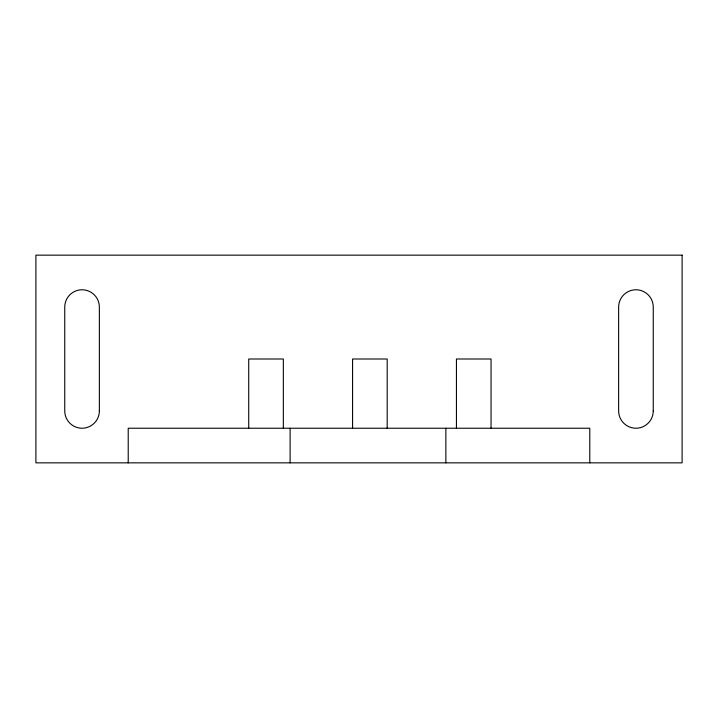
<?xml version="1.0" encoding="UTF-8"?>
<svg xmlns="http://www.w3.org/2000/svg" width="718" height="718" viewBox="0 0 718 718"><rect width="100%" height="100%" fill="white"/><g stroke="black" fill="none" stroke-linecap="round" stroke-linejoin="round"><path stroke-width="1.08" d="M589.783 462.85L589.783 428.233L128.217 428.233L128.217 462.85M491.049 428.233L491.049 359L456.433 359L456.433 428.233M445.86 428.233L445.86 462.85M387.19 428.233L387.19 359L352.574 359L352.574 428.233M290.108 428.233L290.108 462.85M283.341 428.233L283.341 359L248.724 359L248.724 428.233M682.1 255.15L35.9 255.15L35.9 462.85L682.1 462.85L682.1 255.15M653.254 410.929L653.254 307.071A17.313 17.313 0 0 0 635.942 289.767A17.313 17.313 0 0 0 618.638 307.071L618.638 410.929A17.313 17.313 0 0 0 635.942 428.233A17.313 17.313 0 0 0 653.254 410.929M99.362 410.929L99.362 307.071A17.313 17.313 0 0 0 82.058 289.767A17.313 17.313 0 0 0 64.746 307.071L64.746 410.929A17.313 17.313 0 0 0 82.058 428.233A17.313 17.313 0 0 0 99.362 410.929"/></g></svg>
